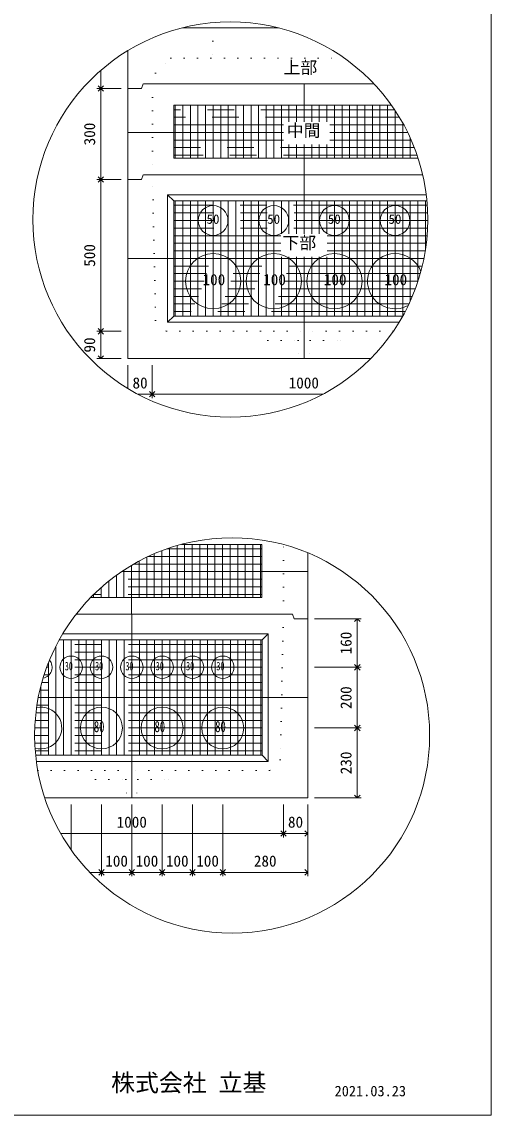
# Model space of a CAD drawing. Units: millimetres, scale not verified. Extents: x -4890 to 18494, y -2318 to 2318.
# Drawn here: x -2944 to -1830, y -1957 to 637 of the extents above; entities that cross this region are included whole.
import ezdxf
from ezdxf.enums import TextEntityAlignment as Align

# ---------------------------------------------------------------- set-up
doc = ezdxf.new("R2010")
doc.units = ezdxf.units.MM
doc.header["$LTSCALE"] = 10
for name, pattern in [('DASHED1', [1.8, 1.2, -0.6]), ('USER2', [50.8, 31.75, -6.35, 6.35, -6.35]), ('USER5', [3.185, 0.01, -3.175])]:
    doc.linetypes.add(name, pattern=pattern)
for name, color, linetype, lineweight in [('0-2_waku', 7, 'Continuous', 18), ('0-3_gaikei', 7, 'Continuous', 18), ('0-4_kakure', 7, 'DASHED1', 5), ('0-5_sunpou', 7, 'Continuous', 5), ('0-8_hole', 7, 'Continuous', 18), ('0-9_uchigawa', 6, 'Continuous', 18), ('0-E_文字１', 7, 'Continuous', 18), ('0-F_コア部分\u3000寸法補助線3', 150, 'USER2', 18), ('1-0_コア部分\u3000寸法補助線2', 150, 'USER2', 18), ('1-1_コア部分\u3000中心補助線', 1, 'Continuous', 18), ('1-2_コア部分\u3000寸法補助線', 7, 'USER2', 5), ('1-3_uchigawa2', 6, 'USER2', 18)]:
    doc.layers.add(name, color=color, linetype=linetype, lineweight=lineweight)
doc.styles.add('ＭＳ ゴシック', font='')
doc.styles.get('ＭＳ ゴシック').set_extended_font_data('MS Gothic')

# ---------------------------------------------------------------- blocks, each defined once
blk = doc.blocks.new('_Open90')
at = {"layer": '0-5_sunpou'}
blk.add_line((0, 0), (-1, 0), dxfattribs=at)
blk.add_lwpolyline([(-0.5, 0.5), (0, 0), (-0.5, -0.5)], dxfattribs=at)

msp = doc.modelspace()

# ---------------------------------------------------------------- linework, layer by layer
at = {"layer": '0-2_waku'}
for p in [(-1830, 2318.16), (-4890, -1956.84), (-4890, -1956.84), (-4890, -1956.84), (-4890, -1956.84)]:
    msp.add_line(p, (-1830, -1956.84), dxfattribs=at)
at = {"layer": '0-3_gaikei'}
for p, q in [((-2562.74, 622.52), (-2508.7, 622.52)), ((-2562.74, 622.52), (-2508.7, 622.52)), ((-2562.74, 622.52), (-2508.7, 622.52)), ((-2335.65, 622.52), (-2562.74, 622.52)), ((-2562.7, 622.52), (-2335.65, 622.52)), ((-2562.7, 622.52), (-2335.65, 622.52)), ((-2692.3, 478.52), (-2692.3, 568.53)), ((-2692.3, 478.52), (-2692.3, -162.28)), ((-2659.9, 478.52), (-2692.3, 478.52)), ((-2659.9, 478.52), (-2692.3, 478.52)), ((-2656.3, 489.32), (-2659.9, 478.52)), ((-2274.09, 489.32), (-2655.69, 489.32)), ((-2108.11, 489.32), (-2274.7, 489.32)), ((-2659.9, 262.52), (-2692.3, 262.52)), ((-2659.9, 262.52), (-2692.3, 262.52)), ((-2656.3, 273.32), (-2659.9, 262.52)), ((-2274.09, 273.32), (-2655.69, 273.32)), ((-1992.39, 273.32), (-2274.7, 273.32)), ((-2692.3, -162.28), (-2115.99, -162.28)), ((-2692.3, -162.28), (-2115.99, -162.28)), ((-2692.3, -162.28), (-2115.99, -162.28)), ((-2265.6, -980.87), (-2265.6, -622.91)), ((-2301.6, -768.47), (-2298, -779.27)), ((-2265.6, -779.27), (-2298, -779.27))]:
    msp.add_line(p, q, dxfattribs=at)
for points in [[(-2301.6, -768.47), (-2683.2, -768.47), (-2815.26, -768.47)], [(-2889.91, -1204.07), (-2265.6, -1204.07), (-2265.6, -779.27)], [(-2880.76, -1204.07), (-2265.6, -1204.07), (-2265.6, -779.27)]]:
    msp.add_lwpolyline(points, dxfattribs=at)
at = {"layer": '0-4_kakure', "linetype": 'USER5', "lineweight": 18}
for p, q in [((-2490.7, 622.52), (-2490.7, 634.64)), ((-2490.7, 622.52), (-2490.7, 550.52)), ((-2626.89, 514.52), (-2590.89, 550.52)), ((-2590.89, 550.52), (-2178.61, 550.52)), ((-2626.89, 514.52), (-2634.09, 489.32)), ((-2634.09, 489.32), (-2634.09, 273.32)), ((-2626.65, -72.28), (-2634.09, 273.32)), ((-2626.65, -72.28), (-2600.91, -97.48)), ((-2600.91, -97.48), (-2274.09, -97.48)), ((-2360.49, -119.08), (-2382.09, -97.48)), ((-2062.44, -97.48), (-2274.09, -97.48)), ((-2187.69, -119.08), (-2166.09, -97.48)), ((-2360.49, -119.08), (-2288.49, -119.08)), ((-2288.49, -119.08), (-2285.61, -162.28)), ((-2259.69, -119.08), (-2262.57, -162.28)), ((-2259.69, -119.08), (-2187.69, -119.08)), ((-2323.2, -768.47), (-2323.2, -603.33)), ((-2323.2, -768.47), (-2330.63, -1114.07)), ((-2330.63, -1114.07), (-2356.38, -1139.27)), ((-2906.43, -1139.27), (-2683.2, -1139.27)), ((-2769.6, -1160.87), (-2791.2, -1139.27)), ((-2356.38, -1139.27), (-2683.2, -1139.27)), ((-2596.8, -1160.87), (-2575.2, -1139.27)), ((-2769.6, -1160.87), (-2697.6, -1160.87)), ((-2697.6, -1160.87), (-2694.72, -1204.07)), ((-2668.8, -1160.87), (-2671.68, -1204.07)), ((-2668.8, -1160.87), (-2596.8, -1160.87))]:
    msp.add_line(p, q, dxfattribs=at)
at = {"layer": '0-5_sunpou', "color": 150, "lineweight": 18}
for p, q in [((-2756.61, 521.64), (-2756.61, 491.48)), ((-2708.14, 478.52), (-2765.97, 478.52)), ((-2723.98, 478.52), (-2765.97, 478.52)), ((-2756.61, 465.56), (-2756.61, 275.48)), ((-2708.14, 262.52), (-2765.97, 262.52)), ((-2708.14, 262.52), (-2765.97, 262.52)), ((-2756.61, 249.56), (-2756.61, -84.52)), ((-2708.14, -97.48), (-2765.97, -97.48)), ((-2723.98, -97.48), (-2765.97, -97.48)), ((-2756.61, -110.44), (-2756.61, -149.32)), ((-2708.14, -162.28), (-2765.97, -162.28)), ((-2692.3, -178.12), (-2692.3, -233.33)), ((-2634.7, -178.12), (-2634.7, -256.18)), ((-2634.7, -178.12), (-2634.7, -256.18)), ((-2668.52, -246.82), (-2647.66, -246.82)), ((-2621.74, -246.82), (-2229.88, -246.82)), ((-2249.76, -779.27), (-2138.44, -779.27)), ((-2147.8, -792.23), (-2147.8, -881.51)), ((-2249.76, -894.47), (-2138.44, -894.47)), ((-2249.76, -894.47), (-2138.44, -894.47)), ((-2147.8, -907.43), (-2147.8, -1025.51)), ((-2249.76, -1038.47), (-2138.44, -1038.47)), ((-2249.76, -1038.47), (-2138.44, -1038.47)), ((-2147.8, -1051.43), (-2147.8, -1191.11)), ((-2249.76, -1204.07), (-2138.44, -1204.07)), ((-2827.2, -1219.91), (-2827.2, -1327.71)), ((-2755.2, -1219.91), (-2755.2, -1390.36)), ((-2755.2, -1219.91), (-2755.2, -1390.36)), ((-2683.2, -1219.91), (-2683.2, -1390.36)), ((-2683.2, -1219.91), (-2683.2, -1390.36)), ((-2611.2, -1219.91), (-2611.2, -1390.36)), ((-2611.2, -1219.91), (-2611.2, -1390.36)), ((-2539.2, -1219.91), (-2539.2, -1390.36)), ((-2539.2, -1219.91), (-2539.2, -1390.36)), ((-2467.2, -1219.91), (-2467.2, -1390.36)), ((-2467.2, -1219.91), (-2467.2, -1390.36)), ((-2323.2, -1219.91), (-2323.2, -1297.97)), ((-2323.2, -1219.91), (-2323.2, -1297.97)), ((-2265.6, -1219.91), (-2265.6, -1297.97)), ((-2265.6, -1219.91), (-2265.6, -1390.36)), ((-2852.16, -1288.61), (-2336.16, -1288.61)), ((-2310.24, -1288.61), (-2278.56, -1288.61)), ((-2783.06, -1381), (-2768.16, -1381)), ((-2742.24, -1381), (-2696.16, -1381)), ((-2670.24, -1381), (-2624.16, -1381)), ((-2598.24, -1381), (-2552.16, -1381)), ((-2526.24, -1381), (-2480.16, -1381)), ((-2454.24, -1381), (-2278.56, -1381))]:
    msp.add_line(p, q, dxfattribs=at)
for centre in [(-2449.2, 167.6), (-2444.99, -1056.12)]:
    msp.add_circle(centre, 468.88, dxfattribs=at)
at = {"layer": '0-8_hole'}
for centre, radius in [((-2490.09, 165.32), 35.28), ((-2346.09, 165.32), 35.28), ((-2202.09, 165.32), 35.28), ((-2058.09, 165.32), 35.28), ((-2490.09, 21.32), 65.52), ((-2346.09, 21.32), 65.52), ((-2202.09, 21.32), 65.52), ((-2827.2, -894.47), 26.64), ((-2755.2, -894.47), 26.64), ((-2683.2, -894.47), 26.64), ((-2611.2, -894.47), 26.64), ((-2539.2, -894.47), 26.64), ((-2467.2, -894.47), 26.64), ((-2755.2, -1038.47), 49.68), ((-2611.2, -1038.47), 49.68), ((-2467.2, -1038.47), 49.68)]:
    msp.add_circle(centre, radius, dxfattribs=at)
for centre, radius, start, end in [((-2058.09, 21.32), 65.52, 20.66629, 298.32089), ((-2899.2, -894.47), 26.64, 281.59033, 39.2294), ((-2899.2, -1038.47), 49.68, 253.99064, 101.55918)]:
    msp.add_arc(centre, radius, start, end, dxfattribs=at)
at = {"layer": '0-9_uchigawa'}
for p, q in [((-2598.09, 226.52), (-2583.69, 212.12)), ((-2598.09, -75.88), (-2598.09, 226.52)), ((-2583.69, 212.12), (-2274.09, 212.12)), ((-2583.69, -61.48), (-2583.69, 212.12)), ((-2274.09, 212.12), (-1982.44, 212.12)), ((-2598.09, -75.88), (-2583.69, -61.48)), ((-2598.09, -75.88), (-2048.49, -75.88)), ((-2583.69, -61.48), (-2040.09, -61.48)), ((-2373.6, -1103.27), (-2373.6, -829.67)), ((-2359.2, -1117.67), (-2359.2, -815.27)), ((-2911.49, -1103.27), (-2373.6, -1103.27)), ((-2359.2, -1117.67), (-2373.6, -1103.27)), ((-2909.81, -1117.67), (-2359.2, -1117.67))]:
    msp.add_line(p, q, dxfattribs=at)
for points in [[(-2598.09, 226.52), (-2274.09, 226.52), (-1984.04, 226.52)], [(-2855.56, -829.67), (-2683.2, -829.67), (-2373.6, -829.67), (-2359.2, -815.27)], [(-2847.28, -815.27), (-2683.2, -815.27), (-2359.2, -815.27)]]:
    msp.add_lwpolyline(points, dxfattribs=at)
at = {"layer": '0-F_コア部分\u3000寸法補助線3'}
for p, q in [((-2580.09, 312.92), (-2580.09, 438.92)), ((-2544.09, 312.92), (-2544.09, 438.92)), ((-2508.09, 312.92), (-2508.09, 438.92)), ((-2472.09, 312.92), (-2472.09, 438.92)), ((-2436.09, 312.92), (-2436.09, 438.92)), ((-2400.09, 312.92), (-2400.09, 438.92)), ((-2364.09, 312.92), (-2364.09, 438.92)), ((-2328.09, 312.92), (-2328.09, 438.92)), ((-2292.09, 399.15), (-2292.09, 438.92)), ((-2256.09, 399.15), (-2256.09, 438.92)), ((-2220.09, 399.15), (-2220.09, 438.92)), ((-2184.09, 312.92), (-2184.09, 438.92)), ((-2148.09, 312.92), (-2148.09, 438.92)), ((-2112.09, 312.92), (-2112.09, 438.92)), ((-2076.09, 312.92), (-2076.09, 438.92)), ((-2323.08, 392.12), (-2583.69, 392.12)), ((-2037.57, 392.12), (-2212.92, 392.12)), ((-2040.09, 312.92), (-2040.09, 396.67)), ((-2323.08, 356.12), (-2583.69, 356.12)), ((-2292.09, 312.92), (-2292.09, 345.24)), ((-2256.09, 312.92), (-2256.09, 345.24)), ((-2220.09, 312.92), (-2220.09, 345.24)), ((-2019.89, 356.12), (-2212.92, 356.12)), ((-2004.09, 312.92), (-2004.09, 314.99)), ((-2580.09, -61.48), (-2580.09, 212.12)), ((-2544.09, -61.48), (-2544.09, 212.12)), ((-2508.09, -61.48), (-2508.09, 212.12)), ((-2472.09, -61.48), (-2472.09, 212.12)), ((-2436.09, -61.48), (-2436.09, 212.12)), ((-2400.09, -61.48), (-2400.09, 212.12)), ((-2364.09, -61.48), (-2364.09, 212.12)), ((-2328.09, 133.35), (-2328.09, 212.12)), ((-2292.09, 133.35), (-2292.09, 212.12)), ((-2256.09, 133.35), (-2256.09, 212.12)), ((-2220.09, 133.35), (-2220.09, 212.12)), ((-2184.09, -61.48), (-2184.09, 212.12)), ((-2148.09, -61.48), (-2148.09, 212.12)), ((-2112.09, -61.48), (-2112.09, 212.12)), ((-2076.09, -61.48), (-2076.09, 212.12)), ((-2040.09, -61.48), (-2040.09, 212.12)), ((-2004.09, 20.21), (-2004.09, 212.12)), ((-1981.53, 201.32), (-2583.69, 201.32)), ((-1980.32, 165.32), (-2583.69, 165.32)), ((-2329.71, 129.32), (-2583.69, 129.32)), ((-1981.88, 129.32), (-2219.55, 129.32)), ((-2329.71, 93.32), (-2583.69, 93.32)), ((-2328.09, -61.48), (-2328.09, 79.44)), ((-2292.09, -61.48), (-2292.09, 79.44)), ((-2256.09, -61.48), (-2256.09, 79.44)), ((-2220.09, -61.48), (-2220.09, 79.44)), ((-1986.24, 93.32), (-2219.55, 93.32)), ((-1993.47, 57.32), (-2583.69, 57.32)), ((-2003.72, 21.32), (-2583.69, 21.32)), ((-2017.2, -14.68), (-2583.69, -14.68)), ((-2034.23, -50.68), (-2583.69, -50.68)), ((-2593.81, -728.87), (-2593.81, -611.48)), ((-2557.81, -728.87), (-2557.81, -602.87)), ((-2521.81, -728.87), (-2521.81, -602.87)), ((-2485.81, -728.87), (-2485.81, -602.87)), ((-2449.81, -728.87), (-2449.81, -602.87)), ((-2413.81, -728.87), (-2413.81, -602.87)), ((-2377.81, -728.87), (-2377.81, -602.87)), ((-2665.81, -728.87), (-2665.81, -642.49)), ((-2629.81, -728.87), (-2629.81, -625.2)), ((-2701.81, -728.87), (-2701.81, -663.83)), ((-2374.21, -649.67), (-2678.75, -649.67)), ((-2737.81, -728.87), (-2737.81, -689.92)), ((-2374.21, -685.67), (-2732.41, -685.67)), ((-2773.81, -728.87), (-2773.81, -721.87)), ((-2845.2, -1103.27), (-2845.2, -829.67)), ((-2809.2, -1103.27), (-2809.2, -829.67)), ((-2773.2, -1103.27), (-2773.2, -829.67)), ((-2737.2, -1103.27), (-2737.2, -829.67)), ((-2701.2, -1103.27), (-2701.2, -829.67)), ((-2665.2, -1103.27), (-2665.2, -829.67)), ((-2629.2, -1103.27), (-2629.2, -829.67)), ((-2593.2, -1103.27), (-2593.2, -829.67)), ((-2557.2, -1103.27), (-2557.2, -829.67)), ((-2521.2, -1103.27), (-2521.2, -829.67)), ((-2485.2, -1103.27), (-2485.2, -829.67)), ((-2449.2, -1103.27), (-2449.2, -829.67)), ((-2413.2, -1103.27), (-2413.2, -829.67)), ((-2377.2, -1103.27), (-2377.2, -829.67)), ((-2373.6, -840.47), (-2861.33, -840.47)), ((-2373.6, -876.47), (-2878.08, -876.47)), ((-2881.2, -1103.27), (-2881.2, -884.16)), ((-2373.6, -912.47), (-2891.32, -912.47)), ((-2373.6, -948.47), (-2901.34, -948.47)), ((-2373.6, -984.47), (-2908.36, -984.47)), ((-2373.6, -1020.47), (-2912.51, -1020.47)), ((-2373.6, -1056.47), (-2913.86, -1056.47)), ((-2373.6, -1092.47), (-2912.45, -1092.47))]:
    msp.add_line(p, q, dxfattribs=at)
at = {"layer": '1-0_コア部分\u3000寸法補助線2'}
for p, q in [((-2562.09, 312.92), (-2562.09, 438.92)), ((-2526.09, 312.92), (-2526.09, 438.92)), ((-2490.09, 312.92), (-2490.09, 438.92)), ((-2454.09, 312.92), (-2454.09, 438.92)), ((-2382.09, 312.92), (-2382.09, 438.92)), ((-2310.09, 399.15), (-2310.09, 438.92)), ((-2238.09, 399.15), (-2238.09, 438.92)), ((-2166.09, 312.92), (-2166.09, 438.92)), ((-2094.09, 312.92), (-2094.09, 438.92)), ((-2047.91, 410.12), (-2583.69, 410.12)), ((-2012.43, 338.12), (-2583.69, 338.12)), ((-2310.09, 312.92), (-2310.09, 345.24)), ((-2238.09, 312.92), (-2238.09, 345.24)), ((-2022.09, 312.92), (-2022.09, 361.05)), ((-2526.09, -61.48), (-2526.09, 212.12)), ((-2490.09, -61.48), (-2490.09, 212.12)), ((-2454.09, -61.48), (-2454.09, 212.12)), ((-2382.09, -61.48), (-2382.09, 212.12)), ((-2310.09, 133.35), (-2310.09, 212.12)), ((-2238.09, 133.35), (-2238.09, 212.12)), ((-2166.09, -61.48), (-2166.09, 212.12)), ((-2094.09, -61.48), (-2094.09, 212.12)), ((-2022.09, -25.85), (-2022.09, 212.12)), ((-1980.58, 183.32), (-2583.69, 183.32)), ((-2329.71, 111.32), (-2583.69, 111.32)), ((-1983.71, 111.32), (-2219.55, 111.32)), ((-2310.09, -61.48), (-2310.09, 79.44)), ((-2238.09, -61.48), (-2238.09, 79.44)), ((-1998.21, 39.32), (-2583.69, 39.32)), ((-2025.25, -32.68), (-2583.69, -32.68)), ((-2575.81, -728.87), (-2575.81, -605.86)), ((-2503.81, -728.87), (-2503.81, -602.87)), ((-2431.81, -728.87), (-2431.81, -602.87)), ((-2647.81, -728.87), (-2647.81, -633.38)), ((-2374.21, -631.67), (-2644.21, -631.67)), ((-2719.81, -728.87), (-2719.81, -676.22)), ((-2374.21, -703.67), (-2754.22, -703.67)), ((-2791.2, -1103.27), (-2791.2, -829.67)), ((-2719.2, -1103.27), (-2719.2, -829.67)), ((-2647.2, -1103.27), (-2647.2, -829.67)), ((-2575.2, -1103.27), (-2575.2, -829.67)), ((-2503.2, -1103.27), (-2503.2, -829.67)), ((-2431.2, -1103.27), (-2431.2, -829.67)), ((-2863.2, -1103.27), (-2863.2, -844.11)), ((-2373.6, -858.47), (-2870.17, -858.47)), ((-2373.6, -930.47), (-2896.72, -930.47)), ((-2899.2, -1103.27), (-2899.2, -939.75)), ((-2373.6, -1002.47), (-2910.79, -1002.47)), ((-2373.6, -1074.47), (-2913.51, -1074.47))]:
    msp.add_line(p, q, dxfattribs=at)
at = {"layer": '1-1_コア部分\u3000中心補助線'}
for p, q in [((-2274.09, 399.15), (-2274.09, 489.32)), ((-2323.08, 374.12), (-2692.3, 374.12)), ((-2028.25, 374.12), (-2212.92, 374.12)), ((-2274.09, 273.32), (-2274.09, 345.24)), ((-2274.09, 133.35), (-2274.09, 273.32)), ((-2274.09, -162.28), (-2274.09, 79.44)), ((-2691.69, 75.32), (-1989.49, 75.32)), ((-2266.82, -667.67), (-2707.58, -667.67)), ((-2683.81, -768.47), (-2683.81, -652.62)), ((-2683.2, -1204.07), (-2683.2, -768.47)), ((-2905.21, -966.47), (-2265.6, -966.47))]:
    msp.add_line(p, q, dxfattribs=at)
at = {"layer": '1-2_コア部分\u3000寸法補助線'}
for p, q in [((-2059.36, 428.12), (-2583.69, 428.12)), ((-2562.09, 312.92), (-2562.09, 438.92)), ((-2490.09, 312.92), (-2490.09, 438.92)), ((-2418.09, 312.92), (-2418.09, 438.92)), ((-2346.09, 312.92), (-2346.09, 438.92)), ((-2202.09, 312.92), (-2202.09, 438.92)), ((-2130.09, 312.92), (-2130.09, 438.92)), ((-2058.09, 312.92), (-2058.09, 426.21)), ((-2005.82, 320.12), (-2583.69, 320.12)), ((-2562.09, -61.48), (-2562.09, 212.12)), ((-2490.09, -61.48), (-2490.09, 212.12)), ((-2418.09, -61.48), (-2418.09, 212.12)), ((-2346.09, -61.48), (-2346.09, 212.12)), ((-2202.09, -61.48), (-2202.09, 212.12)), ((-2130.09, -61.48), (-2130.09, 212.12)), ((-2058.09, -61.48), (-2058.09, 212.12)), ((-1986.09, 94.29), (-1986.09, 212.12)), ((-1980.76, 147.32), (-2583.69, 147.32)), ((-2010.04, 3.32), (-2583.69, 3.32)), ((-2611.81, -728.87), (-2611.81, -617.92)), ((-2374.21, -613.67), (-2600.18, -613.67)), ((-2539.81, -728.87), (-2539.81, -602.87)), ((-2467.81, -728.87), (-2467.81, -602.87)), ((-2395.81, -728.87), (-2395.81, -602.87)), ((-2374.21, -721.67), (-2773.61, -721.67)), ((-2755.81, -728.87), (-2755.81, -705.07)), ((-2827.2, -1103.27), (-2827.2, -829.67)), ((-2755.2, -1103.27), (-2755.2, -829.67)), ((-2611.2, -1103.27), (-2611.2, -829.67)), ((-2539.2, -1103.27), (-2539.2, -829.67)), ((-2467.2, -1103.27), (-2467.2, -829.67)), ((-2395.2, -1103.27), (-2395.2, -829.67)), ((-2373.6, -894.47), (-2885.12, -894.47)), ((-2899.2, -1103.27), (-2899.2, -939.75)), ((-2373.6, -1038.47), (-2913.53, -1038.47))]:
    msp.add_line(p, q, dxfattribs=at)
at = {"layer": '1-3_uchigawa2'}
for p, q in [((-2583.69, 438.92), (-2274.09, 438.92)), ((-2583.69, 438.92), (-2583.69, 312.92)), ((-2066.79, 438.92), (-2274.09, 438.92)), ((-2583.69, 312.92), (-2274.09, 312.92)), ((-2003.41, 312.92), (-2274.09, 312.92)), ((-2374.21, -602.87), (-2565.04, -602.87)), ((-2374.21, -602.87), (-2374.21, -728.87)), ((-2780.78, -728.87), (-2683.81, -728.87)), ((-2374.21, -728.87), (-2683.81, -728.87))]:
    msp.add_line(p, q, dxfattribs=at)

# ---------------------------------------------------------------- block references
at = {"layer": '0-5_sunpou', "xscale": 12.96, "yscale": 12.96}
for p, rotation in [((-2756.61, 478.52), 270), ((-2756.61, 478.52), 90), ((-2756.61, 262.52), 270), ((-2756.61, 262.52), 90), ((-2756.61, -97.48), 270), ((-2756.61, -97.48), 90), ((-2756.61, -162.28), 270), ((-2634.7, -246.82), 180), ((-2147.8, -779.27), 90), ((-2147.8, -894.47), 270), ((-2147.8, -894.47), 90), ((-2147.8, -1038.47), 270), ((-2147.8, -1038.47), 90), ((-2147.8, -1204.07), 270), ((-2323.2, -1288.61), 180), ((-2755.2, -1381), 180), ((-2683.2, -1381), 180), ((-2611.2, -1381), 180), ((-2539.2, -1381), 180), ((-2467.2, -1381), 180)]:
    msp.add_blockref('_Open90', p, dxfattribs=dict(at, rotation=rotation))
for p in [(-2634.7, -246.82), (-2323.2, -1288.61), (-2265.6, -1288.61), (-2755.2, -1381), (-2683.2, -1381), (-2611.2, -1381), (-2539.2, -1381), (-2467.2, -1381), (-2265.6, -1381)]:
    msp.add_blockref('_Open90', p, dxfattribs=at)

# ---------------------------------------------------------------- texts
at = {"layer": '0-5_sunpou', "style": 'ＭＳ ゴシック'}
for s, p in [('300', (-2762.37, 343.52)), ('500', (-2762.37, 55.52)), ('90', (-2762.37, -147.88)), ('160', (-2153.56, -863.87)), ('200', (-2153.56, -993.47)), ('230', (-2153.56, -1148.27))]:
    msp.add_text(s, height=26.39, rotation=90, dxfattribs=at).set_placement(p, align=Align.BOTTOM_LEFT)
for s, p in [('80', (-2681.5, -241.06)), ('1000', (-2310.7, -241.06)), ('1000', (-2719.2, -1282.85)), ('80', (-2312.4, -1282.85)), ('100', (-2746.2, -1375.24)), ('100', (-2674.2, -1375.24)), ('100', (-2602.2, -1375.24)), ('100', (-2530.2, -1375.24)), ('280', (-2393.4, -1375.24))]:
    msp.add_text(s, height=26.39, dxfattribs=at).set_placement(p, align=Align.BOTTOM_LEFT)
at = {"layer": '0-E_文字１', "style": 'ＭＳ ゴシック'}
for s, height, p in [('上部', 29.33, (-2322.89, 504.89)), ('中間', 29.33, (-2315.17, 355.42)), ('50', 22.43, (-2505.63, 150.67)), ('50', 22.43, (-2361.63, 150.67)), ('50', 22.43, (-2217.63, 150.67)), ('50', 22.43, (-2073.63, 150.67)), ('下部', 29.33, (-2325.4, 89.16)), ('100', 26.39, (-2515.25, 3.91)), ('100', 26.39, (-2371.25, 3.91)), ('100', 26.39, (-2227.25, 3.91)), ('100', 26.39, (-2083.25, 3.91)), ('株式会社 立基', 41.57, (-2732.23, -1913.36)), ('2021.03.23', 24.94, (-2201.71, -1919.57))]:
    msp.add_text(s, height=height, dxfattribs=at).set_placement(p, align=Align.BOTTOM_LEFT)
at = {"layer": '0-E_文字１', "style": 'ＭＳ ゴシック', "width": 0.7}
for s, height, p in [('30', 20.19, (-2842.32, -907.81)), ('30', 20.19, (-2770.32, -907.81)), ('30', 20.19, (-2698.32, -907.81)), ('30', 20.19, (-2626.32, -907.81)), ('30', 20.19, (-2554.32, -907.81)), ('30', 20.19, (-2482.32, -907.81)), ('80', 26.39, (-2773.25, -1056.24)), ('80', 26.39, (-2629.25, -1056.24)), ('80', 26.39, (-2485.25, -1056.24))]:
    msp.add_text(s, height=height, dxfattribs=at).set_placement(p, align=Align.BOTTOM_LEFT)

doc.saveas('drawing.dxf')
